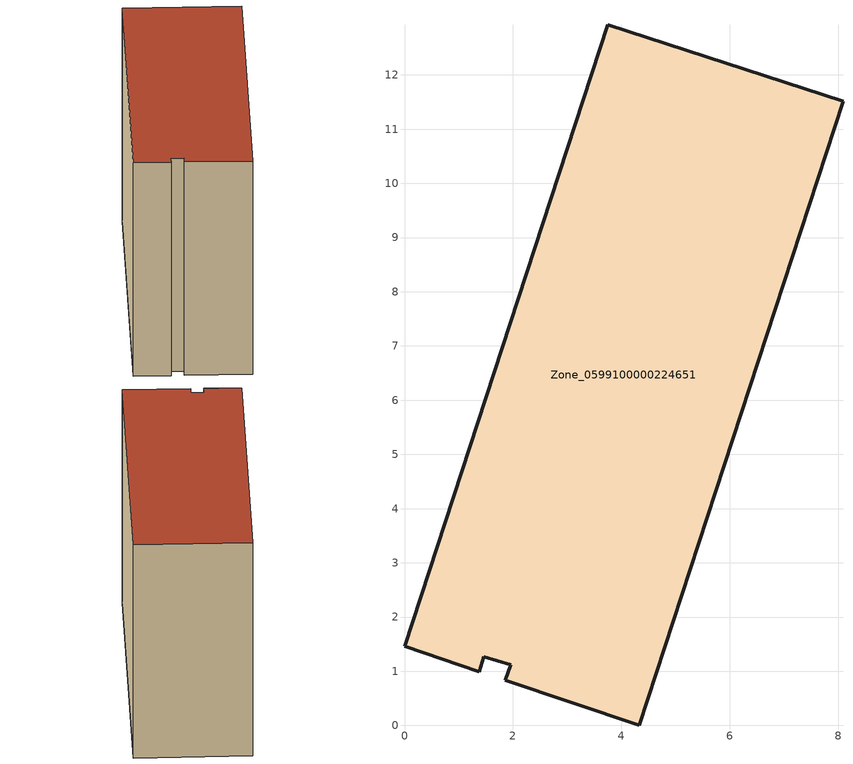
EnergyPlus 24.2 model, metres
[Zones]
Zone_0599100000224651
 floor ground (C_G): 1.38,0.99 0,1.46 3.75,12.93 8.09,11.51 4.33,0 1.86,0.83 1.96,1.12 1.46,1.26 z0
 wall outside (C_F): 0,1.46 1.38,0.99 1.46,1.26 1.96,1.12 1.86,0.83 4.33,0 8.09,11.51 3.75,12.93 0,1.46 z0:9.33
 roof outside (C_R): 1.46,1.26 1.96,1.12 1.86,0.83 4.33,0 8.09,11.51 3.75,12.93 0,1.46 1.38,0.99 z9.33
[BUILDING]
Pand.0599100000224651: North Axis=0; Terrain=City; Loads Convergence Tolerance Value=0.04; Temperature Convergence Tolerance Value=0.4; Solar Distribution=FullExterior; Maximum Number of Warmup Days=25; Minimum Number of Warmup Days=1
[Site:Location]
Rotterdam.The.Hague.AP_ZH_NLD Design_Conditions: Latitude=51.96; Longitude=4.45; Time Zone=1; Elevation=-4.5
[SITE:GROUNDTEMPERATURE:BUILDINGSURFACE]
18, 18, 18, 18, 18, 18, 18, 18, 18, 18, 18, 18
[MATERIAL] Thermal Absorptance=0.9; Solar Absorptance=0.7; Visible Absorptance=0.7
Name | Roughness | Thickness | Conductivity | Density | Specific Heat
G.TI.1946 | MediumSmooth | 0.15 | 1 | 540 | 1210
F.TI.1946 | Rough | 0.3 | 0.857143 | 1920 | 840
R.TI.1946 | MediumRough | 0.2 | 0.1 | 1500 | 1000
[CONSTRUCTION]
C_G: G.TI.1946
C_F: F.TI.1946
C_R: R.TI.1946
[ZONE]
Zone_0599100000224651: Type=1; Multiplier=1; Ceiling Height=Autocalculate; Volume=Autocalculate; Floor Area=autocalculate; Part of Total Floor Area=Yes
[ZONEINFILTRATION:DESIGNFLOWRATE]
Infil_Zone_0599100000224651: Zone or ZoneList or Space or SpaceList=Zone_0599100000224651; Schedule=AlwaysOn; Design Flow Rate Calculation Method=Flow/Area; Flow Rate per Floor Area=0.003; Constant Term Coefficient=1; Temperature Term Coefficient=0; Velocity Term Coefficient=0; Velocity Squared Term Coefficient=0
[HVACTEMPLATE:ZONE:IDEALLOADSAIRSYSTEM]
Zone_0599100000224651: Maximum Heating Supply Air Temperature=50; Minimum Cooling Supply Air Temperature=13; Maximum Heating Supply Air Humidity Ratio=0.0156; Minimum Cooling Supply Air Humidity Ratio=0.0077; Heating Limit=NoLimit; Cooling Limit=NoLimit; Dehumidification Control Type=ConstantSensibleHeatRatio; Cooling Sensible Heat Ratio=0.7; Dehumidification Setpoint=60; Humidification Control Type=None; Humidification Setpoint=30; Outdoor Air Method=None; Outdoor Air Flow Rate per Person=0.00944; Outdoor Air Flow Rate per Zone Floor Area=0; Outdoor Air Flow Rate per Zone=0; Demand Controlled Ventilation Type=None; Outdoor Air Economizer Type=NoEconomizer; Heat Recovery Type=None; Sensible Heat Recovery Effectiveness=0.7; Latent Heat Recovery Effectiveness=0.65
[ZONECONTROL:THERMOSTAT]
ThermostatControl_Zone_0599100000224651: Zone or ZoneList=Zone_0599100000224651; Control Type Schedule=DualSetpointControlType; Control 1=Thermostat_Zone_0599100000224651; Temperature Difference Between Cutout And Setpoint=0
[THERMOSTATSETPOINT:DUALSETPOINT]
Thermostat_Zone_0599100000224651: Heating Setpoint Temperature Schedule=HeatingSetpoint_Zone_0599100000224651; Cooling Setpoint Temperature Schedule=CoolingSetpoint_Zone_0599100000224651
[SCHEDULE:COMPACT]
HeatingSetpoint_Zone_0599100000224651: Through: 12/31, For: AllDays, Until: 24:00, 21
CoolingSetpoint_Zone_0599100000224651: Through: 12/31, For: AllDays, Until: 24:00, 24
DualSetpointControlType: Through: 12/31, For: AllDays, Until: 24:00, 4
AlwaysOn: Through: 12/31, For: AllDays, Until: 24:00, 1
